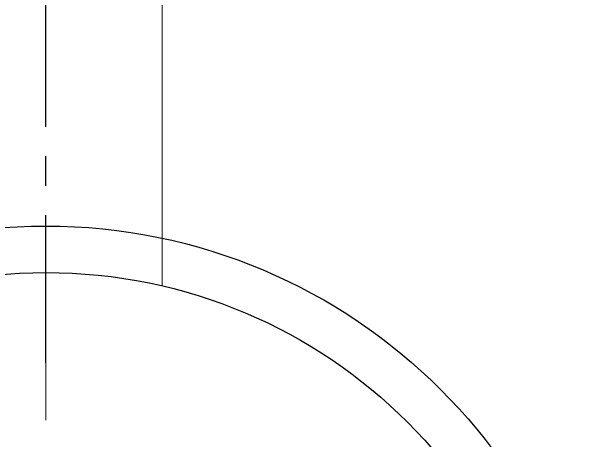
# Model space of a CAD drawing. Header units: millimetres. Extents: x 24859265 to 26550985, y 32092698 to 33532929.
# Drawn here: x 26247400 to 26248673, y 33024424 to 33025344 of the extents above; entities that cross this region are included whole.
import ezdxf

# ---------------------------------------------------------------- set-up
doc = ezdxf.new("R2010")
doc.units = ezdxf.units.MM
doc.linetypes.add('осевая', pattern=[50.8, 31.75, -6.35, 6.35, -6.35])

msp = doc.modelspace()

# ---------------------------------------------------------------- linework, layer by layer
at = {"color": 1, "linetype": 'осевая', "lineweight": 25, "ltscale": 10}
msp.add_line((26247473.2024, 33024589.5059), (26247473.2024, 33027507.4492), dxfattribs=at)
at = {"lineweight": 20}
msp.add_line((26247723.2024, 33024755.1312), (26247723.2024, 33026521.4071), dxfattribs=at)
at = {"color": 1, "linetype": 'осевая', "lineweight": 15, "ltscale": 10}
msp.add_line((26247473.2024, 33024783.9169), (26247473.2024, 33022483.9169), dxfattribs=at)
at = {"ltscale": 10}
msp.add_circle((26247473.2024, 33023683.9169), 1200, dxfattribs=at)
at = {"lineweight": 30}
msp.add_circle((26247473.2024, 33023683.9169), 1100, dxfattribs=at)

doc.saveas('drawing.dxf')
